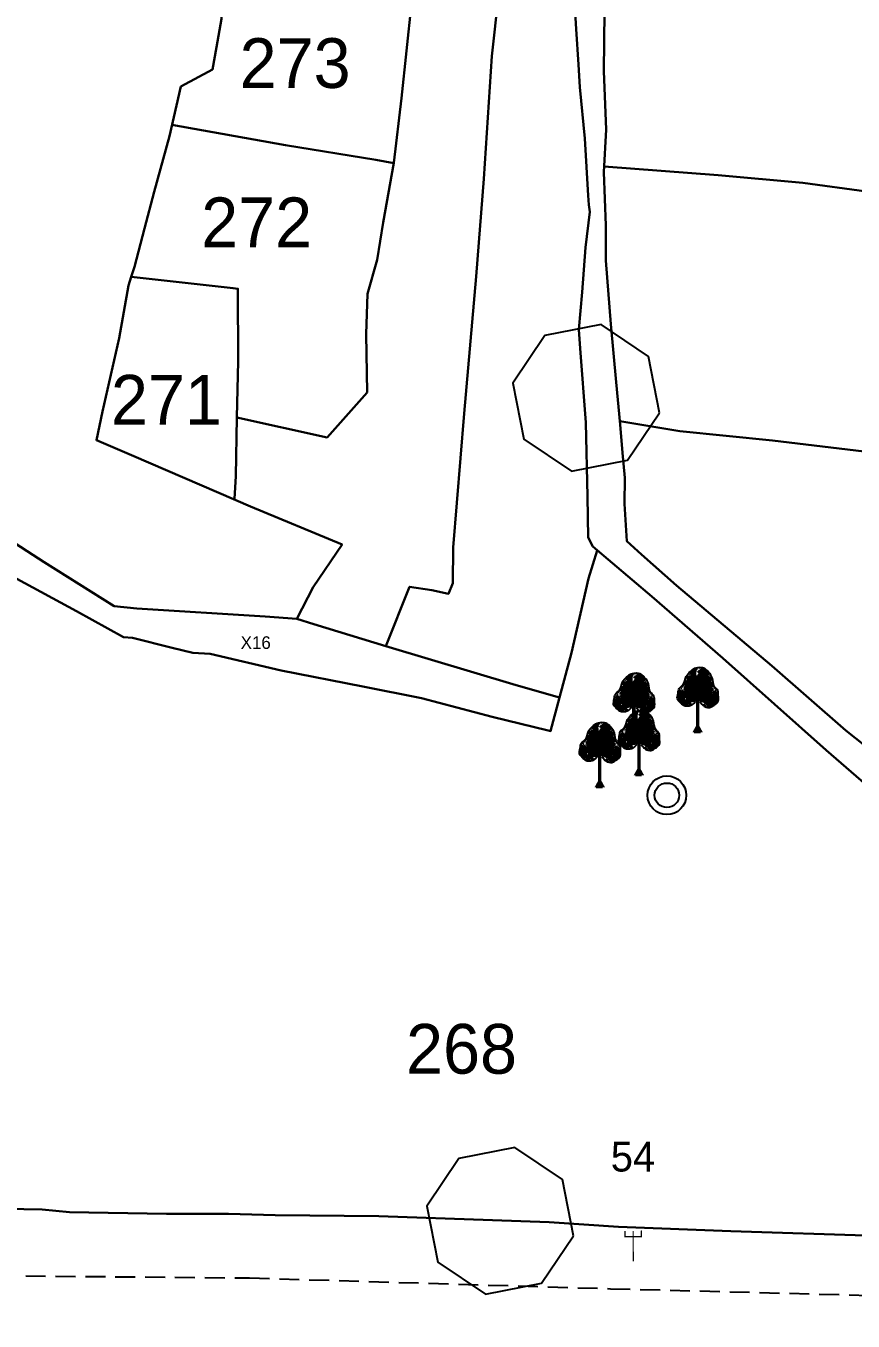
# Model space of a CAD drawing. Header units: millimetres. Extents: x -6521 to 1064, y -7 to 2171.
# Drawn here: x 487 to 528.6, y 417.4 to 482.5 of the extents above; entities that cross this region are included whole.
import ezdxf

# ---------------------------------------------------------------- set-up
doc = ezdxf.new("R2010")
doc.units = ezdxf.units.MM
doc.linetypes.add('ACAD_ISO02W100', pattern=[15, 12, -3])
doc.linetypes.add('DASHED', pattern=[0.75, 0.5, -0.25])
for name, color, linetype in [('Image', 7, 'Continuous'), ('Legend', 250, 'Continuous'), ('Line_Road', 250, 'ACAD_ISO02W100'), ('Sym_ElectricPole', 250, 'Continuous'), ('Sym_Traverse_Stone', 5, 'Continuous'), ('Sym_Tree', 92, 'Continuous'), ('Text_Traverse_Stone_No', 1, 'Continuous')]:
    doc.layers.add(name, color=color, linetype=linetype)
for name, color, linetype, lineweight in [('Poly_Survey_Bndry', 250, 'Continuous', 30), ('Sym_Well', 5, 'Continuous', 25), ('Text_Survey_No', 250, 'Continuous', 0)]:
    doc.layers.add(name, color=color, linetype=linetype, lineweight=lineweight)
doc.styles.get("Standard").update_dxf_attribs({"font": 'Sakal_Marathi_N_Ship.TTF'})
picture_1 = doc.add_image_def('image1.jpg', size_in_pixel=(14525, 10936))

# ---------------------------------------------------------------- blocks, each defined once
blk = doc.blocks.new('Sym_Traverse_Stone')
at = {"layer": 'Sym_Traverse_Stone'}
blk.add_lwpolyline([(3.223, -0.65), (2.739, 1.819), (0.65, 3.223), (-1.819, 2.739), (-3.223, 0.65), (-2.739, -1.819), (-0.65, -3.223), (1.819, -2.739)], close=True, dxfattribs=at)
blk = doc.blocks.new('WELL PAKKA1')
for radius in [0.862, 0.546]:
    blk.add_circle((0, 0), radius)
blk = doc.blocks.new('Tree')
at = {"layer": 'Sym_Tree'}
for p, q in [((0.102, 3.003), (0, 2.992)), ((-0.162, 0.001), (0.127, -0.001))]:
    blk.add_line(p, q, dxfattribs=at)
at = {"layer": 'Sym_Tree', "color": 82, "const_width": 0.8}
for points in [[(-0.142, 1.468), (-0.097, 2.625)], [(-0.102, 1.462), (-0.056, 2.619)], [(0.051, 1.634), (0.096, 2.791)], [(0.197, 1.439), (0.243, 2.597)], [(-0.434, 1.735), (-0.283, 1.52)], [(-0.203, 1.684), (-0.052, 1.468)], [(0.604, 1.633), (0.385, 1.486)], [(0.436, 1.726), (0.588, 1.51)]]:
    blk.add_lwpolyline(points, dxfattribs=at)
at = {"layer": 'Sym_Tree', "color": 34}
blk.add_lwpolyline([(0, 0, 0.48, 0.16, 0), (0, 0.29, 0.16, 0.16, 0), (0, 1.478, 0.16, 0.16, 0)], format="xyseb", dxfattribs=at)
at = {"layer": 'Sym_Tree', "color": 82}
blk.add_open_spline([(-0.099, 1.427), (-0.165, 1.355), (-0.268, 1.245), (-0.464, 1.199), (-0.636, 1.21), (-0.786, 1.357), (-0.992, 1.534), (-0.899, 1.801), (-0.895, 2.066), (-0.59, 2.218), (-0.581, 2.583), (-0.352, 2.816), (-0.17, 2.976), (-0.043, 2.99), (0, 2.992)], degree=3, knots=[0, 0, 0, 0, 0.357151, 0.545743, 0.741494, 0.970117, 1.319935, 1.641608, 1.935314, 2.250626, 2.755061, 3.137005, 3.457298, 3.618487, 3.618487, 3.618487, 3.618487], dxfattribs=at)
blk.add_spline([(0.103, 1.427), (0.296, 1.217), (0.436, 1.162), (0.593, 1.16), (0.752, 1.25), (0.953, 1.446), (0.958, 1.703), (0.933, 1.936), (0.774, 2.132), (0.677, 2.524), (0.517, 2.784), (0.327, 2.956), (0.102, 3.003)], degree=3, dxfattribs=at)
for points in [[(-0.491, 2.451), (-0.581, 2.361), (-0.555, 2.174), (-0.626, 2.165)], [(-0.62, 2.267), (-0.615, 2.213), (-0.545, 2.472), (-0.536, 2.5)], [(-0.57, 2.437), (-0.598, 2.361), (-0.488, 2.59), (-0.504, 2.595)], [(-0.546, 2.537), (-0.568, 2.47), (-0.57, 2.437), (-0.598, 2.361)], [(-0.555, 2.477), (-0.546, 2.496), (-0.598, 2.361), (-0.585, 2.361)], [(-0.572, 2.397), (-0.598, 2.361), (-0.568, 2.47), (-0.545, 2.472)], [(-0.578, 2.385), (-0.566, 2.428), (-0.572, 2.397), (-0.598, 2.361)], [(-0.448, 2.725), (-0.519, 2.601), (-0.555, 2.477), (-0.581, 2.361)], [(-0.395, 2.548), (-0.504, 2.595), (-0.491, 2.451), (-0.581, 2.361)], [(-0.555, 2.477), (-0.581, 2.361), (-0.421, 2.423), (-0.395, 2.548)], [(-0.559, 2.464), (-0.546, 2.537), (-0.578, 2.385), (-0.566, 2.428)], [(-0.575, 2.389), (-0.572, 2.397), (-0.566, 2.428), (-0.546, 2.496)], [(-0.568, 2.47), (-0.545, 2.472), (-0.546, 2.537), (-0.568, 2.47)], [(-0.546, 2.541), (-0.519, 2.601), (-0.559, 2.464), (-0.546, 2.537)], [(-0.545, 2.472), (-0.536, 2.5), (-0.555, 2.477), (-0.546, 2.496)], [(-0.555, 2.174), (-0.32, 2.195), (-0.491, 2.451), (-0.383, 2.289)], [(-0.491, 2.451), (-0.383, 2.289), (-0.32, 2.195), (-0.555, 2.174)], [(-0.395, 2.548), (-0.461, 2.694), (-0.519, 2.601), (-0.546, 2.496)], [(-0.519, 2.601), (-0.546, 2.496), (-0.491, 2.451), (-0.395, 2.548)], [(-0.546, 2.496), (-0.53, 2.566), (-0.519, 2.601), (-0.53, 2.566)], [(-0.519, 2.601), (-0.53, 2.566), (-0.546, 2.541), (-0.519, 2.601)], [(-0.546, 2.541), (-0.546, 2.541), (-0.546, 2.496), (-0.53, 2.566)], [(0.002, 2.992), (-0.314, 2.841), (-0.448, 2.725), (-0.519, 2.601)], [(-0.488, 2.59), (-0.504, 2.595), (-0.377, 2.767), (-0.314, 2.841)], [(-0.491, 2.451), (-0.395, 2.548), (-0.395, 2.548), (-0.504, 2.595)], [(-0.261, 2.441), (-0.101, 2.441), (-0.288, 2.352), (-0.491, 2.451)], [(-0.288, 2.352), (-0.491, 2.451), (-0.288, 2.352), (-0.32, 2.195)], [(-0.421, 2.423), (-0.395, 2.548), (-0.395, 2.548), (-0.461, 2.694)], [(-0.404, 2.724), (-0.421, 2.742), (-0.454, 2.678), (-0.445, 2.659)], [(-0.454, 2.678), (-0.445, 2.659), (-0.432, 2.703), (-0.404, 2.724)], [(-0.377, 2.767), (-0.314, 2.841), (-0.448, 2.725), (-0.377, 2.767)], [(-0.448, 2.725), (-0.377, 2.767), (-0.404, 2.724), (-0.421, 2.742)], [(-0.395, 2.548), (-0.445, 2.659), (-0.414, 2.724), (-0.265, 2.814)], [(-0.41, 2.689), (-0.439, 2.679), (-0.445, 2.659), (-0.41, 2.689)], [(-0.445, 2.659), (-0.41, 2.689), (-0.067, 2.533), (0.055, 2.482)], [(-0.41, 2.689), (-0.412, 2.711), (-0.41, 2.689), (-0.439, 2.679)], [(-0.432, 2.703), (-0.404, 2.724), (0.002, 2.992), (-0.086, 2.982)], [(-0.43, 2.156), (-0.217, 2.156), (0.024, 2.317), (0.068, 2.477)], [(-0.414, 2.724), (-0.265, 2.814), (-0.252, 2.61), (-0.41, 2.689)], [(-0.297, 2.795), (-0.265, 2.814), (-0.41, 2.689), (-0.412, 2.711)], [(-0.252, 2.61), (-0.41, 2.689), (-0.406, 2.649), (-0.252, 2.61)], [(-0.406, 2.649), (-0.252, 2.61), (-0.265, 2.814), (0.058, 2.945)], [(-0.281, 2.824), (-0.366, 2.774), (-0.404, 2.724), (-0.281, 2.824)], [(-0.266, 2.815), (-0.366, 2.774), (-0.389, 2.707), (-0.369, 2.692)], [(-0.389, 2.707), (-0.369, 2.692), (-0.297, 2.795), (-0.265, 2.814)], [(-0.265, 2.814), (0.058, 2.945), (-0.266, 2.815), (-0.366, 2.774)], [(-0.314, 2.841), (-0.183, 2.903), (-0.281, 2.824), (-0.366, 2.774)], [(-0.183, 2.903), (-0.169, 2.954), (-0.247, 2.902), (-0.314, 2.841)], [(-0.247, 2.902), (-0.314, 2.841), (-0.183, 2.903), (-0.235, 2.902)], [(-0.183, 2.903), (-0.235, 2.902), (-0.314, 2.841), (-0.183, 2.903)], [(-0.261, 2.441), (-0.288, 2.352), (-0.288, 2.352), (-0.261, 2.441)], [(0.203, 2.992), (-0.058, 2.82), (-0.263, 2.815), (0.002, 2.992)], [(-0.263, 2.815), (0.002, 2.992), (0.092, 2.992), (0.038, 2.929)], [(-0.067, 2.533), (0.055, 2.482), (-0.261, 2.441), (-0.101, 2.441)], [(0.002, 2.992), (-0.086, 2.982), (-0.171, 2.953), (-0.247, 2.902)], [(-0.171, 2.953), (-0.247, 2.902), (-0.123, 2.964), (-0.086, 2.982)], [(-0.103, 2.968), (-0.123, 2.964), (-0.247, 2.902), (-0.183, 2.903)], [(-0.103, 2.968), (-0.183, 2.903), (-0.178, 2.934), (-0.247, 2.902)], [(-0.178, 2.934), (-0.247, 2.902), (-0.183, 2.903), (-0.169, 2.954)], [(0.278, 2.601), (-0.051, 2.61), (-0.193, 2.548), (-0.244, 2.659)], [(-0.087, 2.352), (-0.06, 2.441), (0.269, 1.828), (-0.211, 1.81)], [(-0.203, 2.724), (-0.08, 2.824), (0.203, 2.992), (0.278, 2.601)], [(-0.062, 2.794), (-0.058, 2.82), (-0.203, 2.724), (-0.08, 2.824)], [(-0.133, 2.955), (-0.133, 2.955), (-0.103, 2.968), (-0.183, 2.903)], [(-0.132, 2.955), (-0.125, 2.963), (-0.176, 2.95), (-0.183, 2.903)], [(-0.176, 2.95), (-0.183, 2.903), (-0.125, 2.963), (-0.143, 2.954)], [(-0.123, 2.964), (-0.086, 2.982), (-0.176, 2.95), (-0.086, 2.982)], [(-0.176, 2.95), (-0.086, 2.982), (-0.103, 2.968), (-0.123, 2.964)], [(-0.125, 2.963), (-0.143, 2.954), (-0.133, 2.955)], [(0.278, 2.601), (-0.051, 2.61), (-0.06, 2.441), (-0.087, 2.352)], [(0.203, 2.992), (0.278, 2.601), (-0.051, 2.61), (-0.064, 2.814)], [(0.368, 2.932), (0.289, 2.971), (-0.064, 2.813), (-0.061, 2.795)], [(-0.064, 2.813), (-0.061, 2.795), (-0.058, 2.82)], [(-0.051, 2.61), (-0.064, 2.814), (0.278, 2.601), (-0.051, 2.61)], [(-0.058, 2.82), (-0.058, 2.82), (-0.062, 2.794), (-0.058, 2.82)], [(0.002, 2.992), (0.102, 3.003), (0.203, 2.992), (-0.058, 2.82)], [(0.225, 2.317), (0.269, 2.477), (0.278, 2.601), (-0.051, 2.61)], [(0.092, 2.992), (0.038, 2.929), (-0.026, 2.911), (0.022, 2.957)], [(-0.026, 2.911), (0.022, 2.957), (0.038, 2.929), (-0.026, 2.911)], [(0.038, 2.929), (-0.026, 2.911), (-0.017, 2.938), (0.022, 2.957)], [(-0.025, 2.911), (-0.017, 2.938), (0.022, 2.957), (0, 2.992)], [(0.409, 2.32), (0.393, 2.412), (-0.012, 1.846), (0.463, 1.766)], [(0.022, 2.957), (0, 2.992), (0.092, 2.992), (0.022, 2.957)], [(0.092, 2.992), (0.022, 2.957), (0.102, 3.003), (0.203, 2.992)], [(0.095, 2.325), (0.071, 2.489), (0.079, 2.614), (0.406, 2.58)], [(0.525, 2.108), (0.313, 2.135), (0.095, 2.325), (0.071, 2.489)], [(0.572, 2.674), (0.462, 2.789), (0.203, 2.992), (0.079, 2.614)], [(0.203, 2.992), (0.079, 2.614), (0.406, 2.58), (0.445, 2.782)], [(0.406, 2.58), (0.445, 2.782), (0.079, 2.614), (0.406, 2.58)], [(0.079, 2.614), (0.406, 2.58), (0.393, 2.412), (0.409, 2.32)], [(0.079, 2.614), (0.406, 2.58), (0.54, 2.501), (0.604, 2.604)], [(0.604, 2.604), (0.573, 2.639), (0.213, 2.528), (0.085, 2.493)], [(0.213, 2.528), (0.085, 2.493), (0.393, 2.412), (0.234, 2.433)], [(0.122, 2.948), (0.088, 2.971), (0.173, 2.928), (0.088, 2.971)], [(0.173, 2.928), (0.088, 2.971), (0.104, 2.955), (0.122, 2.948)], [(0.102, 3.003), (0.203, 2.992), (0.324, 2.948), (0.289, 2.971)], [(0.125, 2.947), (0.141, 2.936), (0.132, 2.938)], [(0.563, 2.599), (0.406, 2.58), (0.445, 2.782), (0.142, 2.952)], [(0.445, 2.782), (0.142, 2.952), (0.447, 2.782), (0.54, 2.729)], [(0.203, 2.992), (0.498, 2.802), (0.615, 2.67), (0.67, 2.537)], [(0.597, 2.65), (0.572, 2.674), (0.203, 2.992), (0.289, 2.971)], [(0.203, 2.992), (0.289, 2.971), (0.37, 2.931), (0.439, 2.871)], [(0.393, 2.412), (0.234, 2.433), (0.409, 2.32), (0.623, 2.392)], [(0.37, 2.931), (0.439, 2.871), (0.324, 2.948), (0.289, 2.971)], [(0.305, 2.955), (0.324, 2.948), (0.439, 2.871), (0.376, 2.88)], [(0.333, 2.938), (0.333, 2.938), (0.305, 2.955), (0.376, 2.88)], [(0.305, 2.955), (0.376, 2.88), (0.375, 2.911), (0.439, 2.871)], [(0.439, 2.871), (0.376, 2.88), (0.331, 2.939), (0.326, 2.947)], [(0.331, 2.939), (0.326, 2.947), (0.374, 2.928), (0.376, 2.88)], [(0.374, 2.928), (0.376, 2.88), (0.326, 2.947), (0.342, 2.936)], [(0.375, 2.911), (0.439, 2.871), (0.376, 2.88), (0.368, 2.932)], [(0.376, 2.88), (0.368, 2.932), (0.439, 2.871), (0.498, 2.802)], [(0.439, 2.871), (0.498, 2.802), (0.376, 2.88), (0.427, 2.873)], [(0.376, 2.88), (0.427, 2.873), (0.498, 2.802), (0.376, 2.88)], [(0.498, 2.802), (0.376, 2.88), (0.462, 2.789), (0.54, 2.729)], [(0.393, 2.412), (0.409, 2.32), (0.409, 2.32), (0.393, 2.412)], [(0.581, 2.673), (0.445, 2.782), (0.406, 2.58), (0.573, 2.639)], [(0.406, 2.58), (0.573, 2.639), (0.563, 2.599), (0.406, 2.58)], [(0.54, 2.501), (0.604, 2.604), (0.581, 2.673), (0.445, 2.782)], [(0.555, 2.659), (0.532, 2.647), (0.474, 2.759), (0.445, 2.782)], [(0.474, 2.759), (0.445, 2.782), (0.573, 2.639), (0.578, 2.661)], [(0.447, 2.782), (0.54, 2.729), (0.555, 2.659), (0.532, 2.647)], [(0.462, 2.789), (0.54, 2.729), (0.572, 2.674), (0.462, 2.789)], [(0.469, 2.537), (0.475, 2.501), (0.488, 2.475), (0.469, 2.537)], [(0.638, 2.531), (0.654, 2.533), (0.551, 2.72), (0.498, 2.802)], [(0.551, 2.72), (0.498, 2.802), (0.615, 2.67), (0.551, 2.72)], [(0.55, 2.374), (0.54, 2.501), (0.54, 2.501), (0.625, 2.637)], [(0.54, 2.501), (0.625, 2.637), (0.67, 2.537), (0.684, 2.43)], [(0.67, 2.537), (0.684, 2.43), (0.623, 2.392), (0.54, 2.501)], [(0.623, 2.392), (0.54, 2.501), (0.54, 2.501), (0.654, 2.533)], [(0.54, 2.501), (0.654, 2.533), (0.623, 2.392), (0.701, 2.291)], [(0.689, 2.409), (0.701, 2.291), (0.55, 2.374), (0.54, 2.501)], [(0.615, 2.67), (0.551, 2.72), (0.572, 2.674), (0.59, 2.69)], [(0.572, 2.674), (0.59, 2.69), (0.615, 2.622), (0.604, 2.604)], [(0.615, 2.622), (0.604, 2.604), (0.597, 2.65), (0.572, 2.674)], [(0.573, 2.639), (0.578, 2.661), (0.573, 2.639), (0.601, 2.625)], [(0.573, 2.639), (0.601, 2.625), (0.604, 2.604), (0.573, 2.639)], [(0.615, 2.67), (0.67, 2.537), (0.689, 2.409), (0.701, 2.291)], [(0.699, 2.368), (0.718, 2.29), (0.638, 2.531), (0.654, 2.533)], [(0.684, 2.43), (0.677, 2.501), (0.67, 2.537), (0.677, 2.501)], [(0.689, 2.475), (0.67, 2.537), (0.692, 2.396), (0.689, 2.471)], [(0.727, 2.193), (0.715, 2.14), (0.679, 2.407), (0.673, 2.435)], [(0.679, 2.407), (0.673, 2.435), (0.689, 2.409), (0.684, 2.43)], [(0.689, 2.475), (0.689, 2.475), (0.684, 2.43), (0.677, 2.501)], [(0.701, 2.401), (0.679, 2.407), (0.689, 2.471), (0.701, 2.401)], [(0.689, 2.409), (0.684, 2.43), (0.718, 2.29), (0.705, 2.291)], [(0.698, 2.32), (0.696, 2.328), (0.694, 2.36), (0.684, 2.43)], [(0.692, 2.396), (0.689, 2.471), (0.701, 2.316), (0.694, 2.36)], [(0.689, 2.471), (0.701, 2.401), (0.699, 2.368), (0.718, 2.29)], [(-0.83, 1.973), (-0.902, 1.882), (-0.945, 1.618), (-0.58, 1.588)], [(-0.918, 1.701), (-0.945, 1.618), (-0.902, 1.882), (-0.934, 1.703)], [(-0.934, 1.536), (-0.908, 1.511), (-0.902, 1.882), (-0.869, 1.852)], [(-0.902, 1.882), (-0.934, 1.703), (-0.869, 1.852), (-0.866, 1.863)], [(-0.902, 1.882), (-0.869, 1.852), (-0.918, 1.701)], [(-0.848, 2.051), (-0.877, 1.994), (-0.894, 1.927), (-0.902, 1.882)], [(-0.894, 1.927), (-0.902, 1.882), (-0.821, 1.848), (-0.736, 2.009)], [(-0.848, 1.959), (-0.848, 1.959), (-0.83, 1.973), (-0.902, 1.882)], [(-0.767, 2.048), (-0.759, 1.783), (-0.901, 1.889), (-0.759, 1.783)], [(-0.901, 1.889), (-0.759, 1.783), (-0.686, 1.972), (-0.736, 2.009)], [(-0.875, 1.945), (-0.89, 1.937), (-0.892, 1.925), (-0.853, 1.97)], [(-0.892, 1.925), (-0.853, 1.97), (-0.853, 1.97)], [(-0.848, 1.959), (-0.89, 1.937), (-0.862, 1.952), (-0.865, 2.004)], [(-0.862, 1.952), (-0.865, 2.004), (-0.875, 1.945), (-0.89, 1.937)], [(-0.881, 1.913), (-0.881, 1.913), (-0.848, 1.959), (-0.89, 1.937)], [(-0.779, 2.036), (-0.817, 2.044), (-0.865, 2.004), (-0.881, 1.913)], [(-0.865, 2.004), (-0.881, 1.913), (-0.841, 1.969), (-0.83, 2.017)], [(-0.841, 1.939), (-0.841, 1.969), (-0.881, 1.913)], [(-0.741, 2.084), (-0.772, 2.081), (-0.848, 2.051), (-0.877, 1.994)], [(-0.853, 1.838), (-0.838, 1.866), (-0.873, 1.44), (-0.81, 1.403)], [(-0.858, 1.887), (-0.689, 1.928), (-0.851, 1.908), (-0.869, 1.852)], [(-0.851, 1.908), (-0.869, 1.852), (-0.855, 1.766), (-0.818, 1.827)], [(-0.869, 1.852), (-0.866, 1.863), (-0.58, 1.588), (-0.649, 1.651)], [(-0.83, 2.017), (-0.817, 2.044), (-0.865, 2.004), (-0.848, 2.051)], [(-0.865, 2.004), (-0.848, 2.051), (-0.841, 1.939), (-0.841, 1.969)], [(-0.818, 1.827), (-0.813, 1.801), (-0.858, 1.887), (-0.689, 1.928)], [(-0.855, 1.766), (-0.818, 1.827), (-0.853, 1.838), (-0.838, 1.866)], [(-0.853, 1.97), (-0.853, 1.97), (-0.848, 1.959)], [(-0.802, 2.038), (-0.546, 2.125), (-0.846, 2.054), (-0.818, 2.081)], [(-0.846, 2.054), (-0.818, 2.081), (-0.799, 2.097), (-0.771, 2.125)], [(-0.78, 2.02), (-0.841, 1.969), (-0.749, 2.033), (-0.767, 2.048)], [(-0.841, 1.969), (-0.83, 2.017), (-0.779, 2.036)], [(-0.821, 1.848), (-0.736, 2.009), (-0.78, 2.02), (-0.841, 1.969)], [(-0.779, 2.036), (-0.779, 2.036), (-0.83, 2.017), (-0.817, 2.044)], [(-0.759, 1.783), (-0.759, 1.783), (-0.793, 1.687), (-0.821, 1.848)], [(-0.793, 1.687), (-0.821, 1.848), (-0.649, 1.651), (-0.766, 1.765)], [(-0.751, 1.773), (-0.813, 1.801), (-0.818, 1.827), (-0.813, 1.801)], [(-0.759, 2.041), (-0.734, 2.059), (-0.779, 2.036), (-0.817, 2.044)], [(-0.771, 2.121), (-0.799, 2.097), (-0.816, 2.081), (-0.782, 2.087)], [(-0.816, 2.081), (-0.782, 2.087), (-0.772, 2.081), (-0.741, 2.084)], [(-0.749, 2.033), (-0.767, 2.048), (-0.802, 2.038), (-0.546, 2.125)], [(-0.799, 2.097), (-0.771, 2.125), (-0.744, 2.144), (-0.733, 2.094)], [(-0.744, 2.144), (-0.733, 2.094), (-0.772, 2.081), (-0.799, 2.097)], [(-0.772, 2.081), (-0.799, 2.097), (-0.771, 2.125), (-0.766, 2.096)], [(-0.799, 2.097), (-0.772, 2.096), (-0.771, 2.121), (-0.799, 2.097)], [(-0.772, 2.096), (-0.772, 2.096), (-0.799, 2.097), (-0.772, 2.096)], [(-0.758, 2.114), (-0.782, 2.087), (-0.69, 2.192)], [(-0.733, 2.094), (-0.772, 2.096), (-0.758, 2.114), (-0.782, 2.087)], [(-0.771, 2.121), (-0.758, 2.114), (-0.772, 2.096)], [(-0.772, 2.081), (-0.741, 2.084), (-0.733, 2.094), (-0.772, 2.096)], [(-0.741, 2.084), (-0.741, 2.084), (-0.741, 2.084), (-0.772, 2.081)], [(-0.771, 2.125), (-0.766, 2.096), (-0.771, 2.121), (-0.758, 2.114)], [(-0.73, 2.061), (-0.73, 2.013), (-0.767, 2.048), (-0.73, 2.062)], [(-0.767, 2.048), (-0.73, 2.062), (-0.734, 2.017), (-0.767, 2.035)], [(-0.686, 1.972), (-0.73, 2.061), (-0.767, 2.048), (-0.759, 1.783)], [(-0.734, 2.017), (-0.767, 2.035), (-0.734, 2.017), (-0.73, 2.056)], [(-0.624, 1.845), (-0.722, 1.746), (-0.766, 1.765), (-0.732, 1.75)], [(-0.701, 1.933), (-0.742, 1.95), (-0.701, 1.933), (-0.765, 1.955)], [(-0.701, 1.933), (-0.765, 1.955), (-0.701, 1.933), (-0.759, 1.783)], [(-0.468, 2.162), (-0.519, 1.632), (-0.759, 1.783), (-0.635, 2.041)], [(-0.519, 1.632), (-0.759, 1.783), (-0.741, 2.084), (-0.634, 2.105)], [(-0.734, 2.017), (-0.73, 2.056), (-0.759, 2.041), (-0.734, 2.059)], [(-0.759, 1.783), (-0.635, 2.041), (-0.653, 1.676), (-0.653, 1.534)], [(-0.701, 1.933), (-0.759, 1.783), (-0.735, 2.008), (-0.686, 1.972)], [(-0.686, 1.972), (-0.658, 1.915), (-0.759, 1.783), (-0.689, 1.928)], [(-0.759, 1.783), (-0.689, 1.928), (-0.701, 1.933), (-0.742, 1.95)], [(-0.58, 1.588), (-0.649, 1.651), (-0.528, 1.845), (-0.759, 1.783)], [(-0.528, 1.845), (-0.759, 1.783), (-0.759, 1.783)], [(-0.759, 1.783), (-0.759, 1.783), (-0.624, 1.845), (-0.722, 1.746)], [(-0.744, 2.144), (-0.742, 2.133), (-0.69, 2.192), (-0.628, 2.229)], [(-0.69, 2.192), (-0.69, 2.192), (-0.744, 2.144), (-0.742, 2.133)], [(-0.686, 1.972), (-0.736, 2.009), (-0.686, 1.972), (-0.742, 1.95)], [(-0.686, 1.972), (-0.742, 1.95), (-0.686, 1.972), (-0.658, 1.915)], [(-0.626, 2.165), (-0.628, 2.229), (-0.741, 2.084)], [(-0.69, 2.192), (-0.628, 2.229), (-0.741, 2.084), (-0.741, 2.133)], [(-0.741, 2.084), (-0.741, 2.133), (-0.712, 2.098), (-0.628, 2.229)], [(-0.741, 2.084), (-0.634, 2.105), (-0.555, 2.174), (-0.634, 2.105)], [(-0.741, 2.084), (-0.741, 2.084), (-0.741, 2.084)], [(-0.741, 2.084), (-0.741, 2.084), (-0.741, 2.084)], [(-0.735, 2.008), (-0.712, 2.026), (-0.73, 2.061), (-0.73, 2.013)], [(-0.735, 2.008), (-0.686, 1.972), (-0.735, 2.008), (-0.712, 2.026)], [(-0.639, 2.093), (-0.635, 2.041), (-0.686, 1.972), (-0.73, 2.061)], [(-0.712, 2.098), (-0.628, 2.229), (-0.626, 2.165), (-0.575, 2.164)], [(-0.628, 2.139), (-0.626, 2.165), (-0.712, 2.098), (-0.629, 2.138)], [(-0.712, 2.098), (-0.629, 2.138), (-0.626, 2.165), (-0.705, 2.109)], [(-0.626, 2.165), (-0.705, 2.109), (-0.629, 2.138), (-0.626, 2.165)], [(-0.69, 2.192), (-0.628, 2.229), (-0.581, 2.361), (-0.598, 2.361)], [(-0.633, 2.272), (-0.633, 2.274), (-0.69, 2.192), (-0.628, 2.229)], [(-0.635, 2.041), (-0.639, 2.093), (-0.677, 1.954), (-0.686, 1.972)], [(-0.677, 1.954), (-0.686, 1.972), (-0.615, 1.971), (-0.638, 1.941)], [(-0.658, 1.915), (-0.638, 1.941), (-0.635, 2.041), (-0.639, 2.093)], [(-0.64, 1.879), (-0.601, 1.856), (-0.658, 1.915), (-0.638, 1.941)], [(-0.578, 1.945), (-0.638, 1.941), (-0.64, 1.879), (-0.601, 1.856)], [(-0.624, 1.845), (-0.64, 1.879), (-0.638, 1.941), (-0.601, 1.856)], [(-0.519, 1.632), (-0.59, 1.625), (-0.624, 1.845), (-0.64, 1.879)], [(-0.615, 1.971), (-0.635, 2.041), (-0.635, 2.041), (-0.639, 2.093)], [(-0.635, 2.041), (-0.639, 2.093), (-0.639, 2.093), (-0.593, 2.088)], [(-0.639, 2.093), (-0.593, 2.088), (-0.639, 2.093), (-0.635, 2.041)], [(-0.615, 1.971), (-0.638, 1.941), (-0.519, 1.632), (-0.59, 1.625)], [(-0.638, 1.941), (-0.601, 1.856), (-0.578, 1.945), (-0.638, 1.941)], [(-0.638, 1.941), (-0.601, 1.856), (-0.638, 1.941), (-0.601, 1.856)], [(-0.555, 2.174), (-0.634, 2.105), (-0.635, 2.041), (-0.634, 2.105)], [(-0.468, 2.162), (-0.555, 2.174), (-0.615, 1.971), (-0.635, 2.041)], [(-0.635, 2.041), (-0.634, 2.105), (-0.626, 2.165)], [(-0.629, 2.138), (-0.626, 2.165), (-0.615, 2.213), (-0.628, 2.229)], [(-0.626, 2.165), (-0.626, 2.165), (-0.626, 2.165), (-0.628, 2.229)], [(-0.626, 2.165), (-0.575, 2.164), (-0.628, 2.139), (-0.626, 2.165)], [(-0.555, 2.174), (-0.626, 2.165), (-0.43, 2.156), (-0.217, 2.156)], [(-0.626, 2.165), (-0.626, 2.165), (-0.626, 2.165)], [(-0.625, 2.245), (-0.615, 2.213), (-0.581, 2.361), (-0.56, 2.281)], [(-0.607, 2.321), (-0.622, 2.298), (-0.625, 2.245), (-0.615, 2.213)], [(-0.581, 2.361), (-0.598, 2.361), (-0.607, 2.321), (-0.622, 2.298)], [(-0.607, 2.321), (-0.581, 2.361), (-0.62, 2.267), (-0.615, 2.213)], [(-0.581, 2.361), (-0.56, 2.281), (-0.607, 2.321), (-0.581, 2.361)], [(-0.598, 2.361), (-0.585, 2.361), (-0.575, 2.389), (-0.572, 2.397)], [(-0.288, 2.352), (-0.32, 2.195), (-0.555, 2.174), (-0.32, 2.195)], [(-0.32, 2.195), (-0.555, 2.174), (-0.43, 2.156)], [(-0.468, 2.162), (-0.346, 2.086), (-0.468, 2.162), (-0.555, 2.174)], [(-0.346, 2.086), (-0.329, 2.156), (-0.468, 2.162), (-0.346, 2.086)], [(-0.43, 2.156), (-0.43, 2.156), (-0.346, 2.086), (-0.329, 2.156)], [(0.269, 1.828), (-0.211, 1.81), (-0.267, 2.162), (-0.318, 1.632)], [(-0.012, 1.846), (0.463, 1.766), (0.563, 2.109), (0.546, 1.576)], [(0.324, 2.108), (0.324, 2.108), (0.231, 2.049), (0.224, 2.121)], [(0.651, 2.11), (0.72, 2.092), (0.525, 2.108), (0.313, 2.135)], [(0.409, 2.32), (0.623, 2.392), (0.409, 2.32), (0.42, 2.161)], [(0.409, 2.32), (0.42, 2.161), (0.651, 2.11), (0.42, 2.161)], [(0.651, 2.11), (0.42, 2.161), (0.623, 2.392), (0.495, 2.245)], [(0.623, 2.392), (0.495, 2.245), (0.42, 2.161), (0.651, 2.11)], [(0.42, 2.161), (0.651, 2.11), (0.525, 2.108)], [(0.432, 2.049), (0.425, 2.121), (0.563, 2.109), (0.432, 2.049)], [(0.563, 2.109), (0.432, 2.049), (0.563, 2.109), (0.651, 2.11)], [(0.563, 2.109), (0.546, 1.576), (0.804, 1.696), (0.713, 1.967)], [(0.546, 1.576), (0.804, 1.696), (0.824, 1.996), (0.72, 2.031)], [(0.684, 1.9), (0.704, 1.867), (0.546, 1.576), (0.615, 1.56)], [(0.546, 1.576), (0.615, 1.56), (0.677, 1.774), (0.698, 1.806)], [(0.563, 2.109), (0.651, 2.11), (0.684, 1.9), (0.713, 1.967)], [(0.898, 1.875), (0.958, 1.776), (0.967, 1.508), (0.6, 1.525)], [(0.623, 2.392), (0.701, 2.291), (0.651, 2.11), (0.72, 2.092)], [(0.826, 1.945), (0.845, 1.957), (0.878, 1.943), (0.636, 2.062)], [(0.878, 1.943), (0.636, 2.062), (0.924, 1.953), (0.9, 1.983)], [(0.704, 1.867), (0.656, 1.788), (0.644, 1.879), (0.704, 1.867)], [(0.644, 1.879), (0.704, 1.867), (0.698, 1.806), (0.656, 1.788)], [(0.824, 1.996), (0.72, 2.031), (0.651, 2.11), (0.72, 2.031)], [(0.651, 2.11), (0.72, 2.031), (0.713, 1.967), (0.72, 2.031)], [(0.677, 1.774), (0.698, 1.806), (0.704, 1.867), (0.656, 1.788)], [(0.704, 1.867), (0.656, 1.788), (0.704, 1.867), (0.656, 1.788)], [(0.698, 1.806), (0.656, 1.788), (0.72, 1.839), (0.704, 1.867)], [(0.804, 1.696), (0.713, 1.967), (0.684, 1.603), (0.666, 1.462)], [(0.729, 2.171), (0.715, 2.14), (0.701, 2.291), (0.67, 2.215)], [(0.701, 2.291), (0.67, 2.215), (0.722, 2.248), (0.701, 2.291)], [(0.797, 2.014), (0.73, 2.154), (0.72, 2.092), (0.67, 2.097)], [(0.72, 2.092), (0.67, 2.097), (0.719, 2.065), (0.72, 2.092)], [(0.713, 1.967), (0.723, 2.018), (0.723, 2.018), (0.678, 2.019)], [(0.723, 2.018), (0.678, 2.019), (0.723, 2.018), (0.713, 1.967)], [(0.696, 2.328), (0.718, 2.29), (0.701, 2.401), (0.679, 2.407)], [(0.684, 1.9), (0.713, 1.967), (0.713, 1.967), (0.723, 2.018)], [(0.744, 1.875), (0.755, 1.892), (0.684, 1.9), (0.704, 1.867)], [(0.701, 2.316), (0.694, 2.36), (0.696, 2.328), (0.718, 2.29)], [(0.718, 2.29), (0.705, 2.291), (0.698, 2.32), (0.696, 2.328)], [(0.787, 2.11), (0.73, 2.154), (0.701, 2.291), (0.718, 2.29)], [(0.701, 2.291), (0.718, 2.29), (0.722, 2.248), (0.733, 2.224)], [(0.722, 2.248), (0.701, 2.291), (0.727, 2.193), (0.715, 2.14)], [(0.72, 1.839), (0.704, 1.867), (0.713, 1.967), (0.723, 2.018)], [(0.713, 1.967), (0.72, 2.031), (0.72, 2.092)], [(0.713, 1.967), (0.723, 2.018), (0.744, 1.875), (0.755, 1.892)], [(0.723, 2.018), (0.713, 1.967), (0.755, 1.892), (0.81, 1.975)], [(0.722, 2.248), (0.733, 2.224), (0.729, 2.171), (0.715, 2.14)], [(0.72, 2.064), (0.72, 2.092), (0.715, 2.14), (0.73, 2.154)], [(0.719, 2.065), (0.72, 2.092), (0.797, 2.014), (0.72, 2.064)], [(0.72, 2.092), (0.72, 2.092), (0.72, 2.092), (0.73, 2.154)], [(0.72, 2.092), (0.73, 2.154), (0.824, 1.996)], [(0.72, 2.092), (0.72, 2.092), (0.72, 2.092)], [(0.797, 2.014), (0.72, 2.064), (0.72, 2.092), (0.791, 2.026)], [(0.72, 2.092), (0.791, 2.026), (0.72, 2.064), (0.72, 2.092)], [(0.755, 1.892), (0.808, 1.863), (0.755, 1.892), (0.72, 1.839)], [(0.755, 1.892), (0.72, 1.839), (0.804, 1.696), (0.753, 1.848)], [(0.741, 2.197), (0.741, 2.199), (0.787, 2.11), (0.73, 2.154)], [(0.835, 2.056), (0.831, 2.045), (0.787, 2.11), (0.73, 2.154)], [(0.787, 2.11), (0.73, 2.154), (0.824, 1.996), (0.831, 2.045)], [(0.824, 1.996), (0.831, 2.045), (0.797, 2.014), (0.73, 2.154)], [(0.804, 1.696), (0.753, 1.848), (0.765, 1.852), (0.807, 1.863)], [(0.867, 1.732), (0.859, 1.707), (0.914, 1.786), (0.753, 1.848)], [(0.914, 1.786), (0.753, 1.848), (0.91, 1.808), (0.921, 1.75)], [(0.755, 1.892), (0.81, 1.975), (0.845, 1.957), (0.804, 1.696)], [(0.808, 1.922), (0.755, 1.892), (0.808, 1.922), (0.788, 1.942)], [(0.957, 1.783), (0.804, 1.696), (0.755, 1.892), (0.809, 1.922)], [(0.755, 1.892), (0.809, 1.922), (0.755, 1.892), (0.808, 1.863)], [(0.765, 1.852), (0.804, 1.696), (0.808, 1.922), (0.755, 1.892)], [(0.765, 1.852), (0.807, 1.863), (0.765, 1.852), (0.831, 1.865)], [(0.765, 1.852), (0.831, 1.865), (0.765, 1.852), (0.804, 1.696)], [(0.844, 2.024), (0.865, 1.994), (0.787, 2.11)], [(0.787, 2.11), (0.787, 2.11), (0.835, 2.056), (0.831, 2.045)], [(0.808, 1.922), (0.788, 1.942), (0.81, 1.975), (0.803, 1.927)], [(0.81, 1.975), (0.803, 1.927), (0.845, 1.957), (0.81, 1.976)], [(0.845, 1.957), (0.804, 1.696), (0.957, 1.783), (0.804, 1.696)], [(0.845, 1.957), (0.81, 1.976), (0.809, 1.931), (0.843, 1.944)], [(0.809, 1.931), (0.81, 1.97), (0.836, 1.951), (0.814, 1.973)], [(0.809, 1.931), (0.843, 1.944), (0.809, 1.931), (0.81, 1.97)], [(0.873, 1.752), (0.809, 1.922), (0.855, 1.928), (0.908, 1.87)], [(0.955, 1.821), (0.958, 1.776), (0.873, 1.752), (0.809, 1.922)], [(0.836, 1.951), (0.814, 1.973), (0.855, 1.944), (0.894, 1.947)], [(0.883, 2.002), (0.858, 2.033), (0.835, 2.056), (0.817, 2.008)], [(0.835, 2.056), (0.817, 2.008), (0.854, 1.989), (0.883, 2.002)], [(0.817, 2.008), (0.856, 2.004), (0.844, 2.024), (0.865, 1.994)], [(0.854, 1.989), (0.824, 1.996), (0.817, 2.008), (0.856, 2.004)], [(0.824, 1.996), (0.824, 1.996), (0.824, 1.996)], [(0.824, 1.996), (0.824, 1.996), (0.824, 1.996)], [(0.824, 1.996), (0.824, 1.996), (0.824, 1.996), (0.854, 1.989)], [(0.824, 1.996), (0.854, 1.989), (0.925, 1.95), (0.947, 1.889)], [(0.898, 1.984), (0.865, 1.994), (0.854, 1.989), (0.824, 1.996)], [(0.855, 1.928), (0.908, 1.87), (0.826, 1.945), (0.845, 1.957)], [(0.858, 2.033), (0.85, 2.005), (0.858, 2.03), (0.844, 2.024)], [(0.858, 2.03), (0.844, 2.024), (0.856, 2.004)], [(0.854, 1.989), (0.883, 2.002), (0.858, 2.033), (0.85, 2.005)], [(0.855, 1.944), (0.894, 1.947), (0.937, 1.901), (0.941, 1.808)], [(0.855, 1.944), (0.855, 1.944), (0.904, 1.918), (0.894, 1.947)], [(0.908, 1.87), (0.904, 1.918), (0.855, 1.944)], [(0.883, 2.002), (0.856, 2.004), (0.858, 2.03), (0.883, 2.002)], [(0.856, 2.004), (0.856, 2.004), (0.883, 2.002), (0.856, 2.004)], [(0.924, 1.953), (0.9, 1.983), (0.883, 2.002), (0.858, 2.033)], [(0.858, 2.03), (0.883, 2.002), (0.898, 1.984), (0.865, 1.994)], [(0.91, 1.808), (0.921, 1.75), (0.896, 1.666), (0.867, 1.732)], [(0.904, 1.918), (0.894, 1.947), (0.937, 1.901), (0.925, 1.95)], [(0.914, 1.858), (0.914, 1.858), (0.898, 1.875), (0.958, 1.776)], [(0.937, 1.901), (0.925, 1.95), (0.904, 1.839), (0.908, 1.87)], [(0.937, 1.901), (0.941, 1.808), (0.908, 1.87), (0.904, 1.918)], [(0.904, 1.839), (0.908, 1.87), (0.941, 1.808)], [(0.914, 1.858), (0.953, 1.832), (0.927, 1.85), (0.937, 1.901)], [(0.92, 1.869), (0.92, 1.869), (0.914, 1.858)], [(0.941, 1.808), (0.941, 1.808), (0.914, 1.858), (0.953, 1.832)], [(0.939, 1.841), (0.953, 1.832), (0.954, 1.819), (0.92, 1.869)], [(0.954, 1.819), (0.92, 1.869), (0.92, 1.869)], [(0.925, 1.95), (0.947, 1.889), (0.955, 1.821), (0.958, 1.776)], [(0.927, 1.85), (0.937, 1.901), (0.939, 1.841), (0.953, 1.832)], [(-0.918, 1.701), (-0.918, 1.701), (-0.918, 1.701), (-0.945, 1.618)], [(-0.945, 1.618), (-0.58, 1.588), (-0.593, 1.216), (-0.671, 1.257)], [(-0.888, 1.452), (-0.933, 1.533), (-0.945, 1.618), (-0.661, 1.294)], [(-0.945, 1.618), (-0.661, 1.294), (-0.666, 1.275), (-0.758, 1.348)], [(-0.733, 1.358), (-0.758, 1.348), (-0.945, 1.618), (-0.733, 1.358)], [(-0.945, 1.618), (-0.733, 1.358), (-0.733, 1.358), (-0.933, 1.533)], [(-0.873, 1.44), (-0.933, 1.533), (-0.931, 1.529), (-0.945, 1.618)], [(-0.931, 1.529), (-0.945, 1.618), (-0.934, 1.536), (-0.908, 1.511)], [(-0.593, 1.216), (-0.671, 1.257), (-0.888, 1.452), (-0.933, 1.533)], [(-0.733, 1.358), (-0.933, 1.533), (-0.873, 1.44), (-0.933, 1.533)], [(-0.873, 1.44), (-0.81, 1.403), (-0.671, 1.257), (-0.765, 1.338)], [(-0.766, 1.765), (-0.732, 1.75), (-0.751, 1.773), (-0.813, 1.801)], [(-0.731, 1.32), (-0.712, 1.386), (-0.81, 1.403), (-0.733, 1.358)], [(-0.81, 1.403), (-0.733, 1.358), (-0.661, 1.294), (-0.699, 1.315)], [(-0.758, 1.348), (-0.733, 1.358), (-0.789, 1.373), (-0.771, 1.348)], [(-0.789, 1.373), (-0.771, 1.348), (-0.771, 1.348), (-0.666, 1.275)], [(-0.771, 1.348), (-0.666, 1.275), (-0.731, 1.32), (-0.712, 1.386)], [(-0.666, 1.275), (-0.765, 1.338), (-0.771, 1.348), (-0.733, 1.358)], [(-0.771, 1.348), (-0.733, 1.358), (-0.593, 1.216), (-0.494, 1.208)], [(-0.649, 1.651), (-0.766, 1.765), (-0.759, 1.783), (-0.646, 1.712)], [(-0.671, 1.257), (-0.765, 1.338), (-0.758, 1.348), (-0.733, 1.358)], [(-0.685, 1.311), (-0.678, 1.304), (-0.666, 1.275), (-0.765, 1.338)], [(-0.759, 1.783), (-0.646, 1.712), (-0.759, 1.783), (-0.688, 1.79)], [(-0.759, 1.783), (-0.688, 1.79), (-0.759, 1.783)], [(-0.519, 1.632), (-0.653, 1.676), (-0.519, 1.632), (-0.759, 1.783)], [(-0.666, 1.275), (-0.758, 1.348), (-0.733, 1.358), (-0.758, 1.348)], [(-0.733, 1.358), (-0.758, 1.348), (-0.733, 1.358), (-0.758, 1.348)], [(-0.661, 1.294), (-0.699, 1.315), (-0.666, 1.275), (-0.641, 1.3)], [(-0.666, 1.275), (-0.641, 1.3), (-0.685, 1.311), (-0.678, 1.304)], [(-0.238, 1.291), (-0.099, 1.427), (-0.519, 1.632), (-0.657, 1.31)], [(-0.519, 1.632), (-0.657, 1.31), (-0.313, 1.382), (-0.508, 1.217)], [(-0.653, 1.676), (-0.653, 1.534), (-0.653, 1.534), (-0.528, 1.525)], [(-0.653, 1.534), (-0.528, 1.525), (-0.519, 1.632), (-0.653, 1.676)], [(-0.593, 1.216), (-0.494, 1.208), (-0.406, 1.217), (-0.319, 1.245)], [(-0.463, 1.209), (-0.494, 1.208), (-0.593, 1.216), (-0.499, 1.209)], [(-0.319, 1.245), (-0.366, 1.235), (-0.485, 1.217), (-0.509, 1.247)], [(-0.485, 1.217), (-0.509, 1.247), (-0.508, 1.217), (-0.464, 1.217)], [(-0.313, 1.382), (-0.508, 1.217), (-0.248, 1.303), (-0.313, 1.382)], [(-0.508, 1.217), (-0.464, 1.217), (-0.319, 1.245), (-0.291, 1.267)], [(-0.399, 1.221), (-0.4, 1.216), (-0.496, 1.206), (-0.508, 1.217)], [(-0.496, 1.206), (-0.508, 1.217), (-0.446, 1.213), (-0.406, 1.217)], [(-0.248, 1.303), (-0.313, 1.382), (-0.291, 1.267), (-0.494, 1.208)], [(-0.291, 1.267), (-0.494, 1.208), (-0.319, 1.245), (-0.366, 1.235)], [(-0.291, 1.267), (-0.406, 1.217), (-0.452, 1.217), (-0.494, 1.208)], [(-0.452, 1.217), (-0.494, 1.208), (-0.319, 1.245), (-0.291, 1.267)], [(-0.402, 1.215), (-0.446, 1.213), (-0.463, 1.209), (-0.494, 1.208)], [(-0.446, 1.213), (-0.406, 1.217), (-0.402, 1.215), (-0.446, 1.213)], [(-0.406, 1.217), (-0.319, 1.245), (-0.238, 1.291), (-0.099, 1.427)], [(-0.319, 1.245), (-0.291, 1.267), (-0.291, 1.267), (-0.406, 1.217)], [(-0.402, 1.216), (-0.315, 1.245), (-0.285, 1.264), (-0.291, 1.267)], [(-0.319, 1.245), (-0.319, 1.245), (-0.402, 1.216), (-0.315, 1.245)], [(-0.315, 1.245), (-0.303, 1.257), (-0.4, 1.216), (-0.395, 1.237)], [(-0.319, 1.245), (-0.291, 1.267), (-0.244, 1.288), (-0.284, 1.264)], [(-0.244, 1.288), (-0.291, 1.267), (-0.319, 1.245)], [(-0.319, 1.245), (-0.319, 1.245), (-0.319, 1.245)], [(-0.285, 1.264), (-0.286, 1.263), (-0.315, 1.245), (-0.303, 1.257)], [(-0.244, 1.288), (-0.284, 1.264), (-0.244, 1.288), (-0.291, 1.267)], [(-0.285, 1.264), (-0.291, 1.267), (-0.285, 1.264), (-0.286, 1.263)], [(0.096, 1.218), (0.096, 1.218), (0.096, 1.218)], [(0.109, 1.433), (0.099, 1.446), (0.19, 1.393), (0.187, 1.415)], [(0.223, 1.274), (0.103, 1.427), (0.546, 1.576), (0.641, 1.239)], [(0.381, 1.18), (0.297, 1.218), (0.223, 1.274), (0.103, 1.427)], [(0.113, 1.432), (0.113, 1.432), (0.192, 1.392), (0.109, 1.433)], [(0.297, 1.218), (0.273, 1.244), (0.229, 1.271), (0.265, 1.242)], [(0.229, 1.271), (0.265, 1.242), (0.229, 1.271), (0.273, 1.244)], [(0.229, 1.271), (0.273, 1.244), (0.297, 1.218)], [(0.31, 1.355), (0.481, 1.166), (0.235, 1.285), (0.31, 1.355)], [(0.235, 1.285), (0.31, 1.355), (0.273, 1.244), (0.467, 1.16)], [(0.266, 1.242), (0.267, 1.241), (0.294, 1.219), (0.283, 1.232)], [(0.273, 1.244), (0.467, 1.16), (0.297, 1.218), (0.343, 1.202)], [(0.481, 1.166), (0.438, 1.172), (0.297, 1.218), (0.273, 1.244)], [(0.297, 1.218), (0.273, 1.244), (0.273, 1.244), (0.381, 1.18)], [(0.273, 1.244), (0.381, 1.18), (0.426, 1.174), (0.467, 1.16)], [(0.426, 1.174), (0.467, 1.16), (0.297, 1.218), (0.273, 1.244)], [(0.566, 1.155), (0.467, 1.16), (0.381, 1.18), (0.297, 1.218)], [(0.297, 1.218), (0.343, 1.202), (0.459, 1.169), (0.486, 1.196)], [(0.546, 1.576), (0.641, 1.239), (0.31, 1.355), (0.481, 1.166)], [(0.442, 1.223), (0.483, 1.239), (0.445, 1.204), (0.423, 1.231)], [(0.445, 1.204), (0.423, 1.231), (0.468, 1.237), (0.46, 1.231)], [(0.603, 1.312), (0.522, 1.277), (0.442, 1.223), (0.483, 1.239)], [(0.558, 1.262), (0.445, 1.204), (0.515, 1.24), (0.505, 1.308)], [(0.579, 1.285), (0.558, 1.262), (0.558, 1.262), (0.445, 1.204)], [(0.445, 1.204), (0.55, 1.253), (0.558, 1.262), (0.522, 1.277)], [(0.445, 1.204), (0.545, 1.265), (0.522, 1.277), (0.545, 1.265)], [(0.468, 1.237), (0.46, 1.231), (0.445, 1.204), (0.55, 1.253)], [(0.671, 1.341), (0.603, 1.312), (0.447, 1.185), (0.55, 1.253)], [(0.447, 1.185), (0.55, 1.253), (0.545, 1.265), (0.522, 1.277)], [(0.76, 1.262), (0.723, 1.277), (0.566, 1.155), (0.467, 1.16)], [(0.515, 1.24), (0.505, 1.308), (0.603, 1.312), (0.522, 1.277)], [(0.522, 1.277), (0.743, 1.425), (0.671, 1.341), (0.743, 1.425)], [(0.545, 1.265), (0.522, 1.277), (0.579, 1.285), (0.558, 1.262)], [(0.522, 1.277), (0.545, 1.265), (0.522, 1.277), (0.545, 1.265)], [(0.684, 1.603), (0.666, 1.462), (0.666, 1.462), (0.541, 1.47)], [(0.666, 1.462), (0.541, 1.47), (0.546, 1.576), (0.684, 1.603)], [(0.546, 1.576), (0.684, 1.603), (0.546, 1.576), (0.804, 1.696)], [(0.967, 1.508), (0.6, 1.525), (0.565, 1.155), (0.649, 1.185)], [(0.565, 1.155), (0.649, 1.185), (0.889, 1.351), (0.944, 1.425)], [(0.6, 1.525), (0.677, 1.579), (0.582, 1.786), (0.804, 1.696)], [(0.582, 1.786), (0.804, 1.696), (0.804, 1.696)], [(0.921, 1.75), (0.919, 1.761), (0.6, 1.525), (0.677, 1.579)], [(0.889, 1.351), (0.944, 1.425), (0.967, 1.508), (0.643, 1.223)], [(0.967, 1.508), (0.643, 1.223), (0.646, 1.204), (0.747, 1.265)], [(0.804, 1.696), (0.804, 1.696), (0.677, 1.774), (0.762, 1.663)], [(0.677, 1.774), (0.762, 1.663), (0.807, 1.677), (0.772, 1.666)], [(0.824, 1.596), (0.873, 1.752), (0.677, 1.579), (0.807, 1.677)], [(0.677, 1.579), (0.807, 1.677), (0.804, 1.696), (0.682, 1.64)], [(0.804, 1.696), (0.682, 1.64), (0.804, 1.696), (0.733, 1.711)], [(0.723, 1.277), (0.747, 1.265), (0.967, 1.508), (0.723, 1.277)], [(0.967, 1.508), (0.723, 1.277), (0.723, 1.277), (0.944, 1.425)], [(0.804, 1.696), (0.733, 1.711), (0.804, 1.696)], [(0.807, 1.677), (0.772, 1.666), (0.794, 1.687), (0.859, 1.707)], [(0.794, 1.687), (0.859, 1.707), (0.867, 1.732), (0.859, 1.707)], [(0.804, 1.696), (0.804, 1.696), (0.824, 1.596), (0.873, 1.752)], [(0.903, 1.738), (0.892, 1.767), (0.872, 1.341), (0.805, 1.312)], [(0.896, 1.666), (0.867, 1.732), (0.903, 1.738), (0.892, 1.767)], [(0.872, 1.341), (0.944, 1.425), (0.941, 1.421), (0.967, 1.508)], [(0.945, 1.428), (0.916, 1.406), (0.957, 1.776), (0.921, 1.75)], [(0.941, 1.421), (0.967, 1.508), (0.945, 1.428), (0.916, 1.406)], [(0.957, 1.776), (0.967, 1.593), (0.921, 1.75), (0.919, 1.761)], [(0.957, 1.776), (0.921, 1.75), (0.951, 1.594)], [(0.951, 1.594), (0.967, 1.508), (0.957, 1.776), (0.967, 1.593)], [(0.951, 1.594), (0.951, 1.594), (0.951, 1.594), (0.967, 1.508)], [(0.374, 1.184), (0.375, 1.179), (0.468, 1.157), (0.481, 1.166)], [(0.468, 1.157), (0.481, 1.166), (0.42, 1.171), (0.381, 1.18)], [(0.436, 1.164), (0.467, 1.16), (0.566, 1.155), (0.472, 1.159)], [(0.459, 1.169), (0.486, 1.196), (0.481, 1.166), (0.438, 1.172)]]:
    blk.add_solid(points, dxfattribs=at)
at = {"layer": 'Sym_Tree'}
for points in [[(-0.017, 2.938), (0.022, 2.957), (-0.025, 2.911), (-0.017, 2.938)], [(0.324, 2.948), (0.289, 2.971), (0.368, 2.932), (0.326, 2.947)], [(0.324, 2.948), (0.326, 2.947), (0.368, 2.932), (0.289, 2.971)], [(0.368, 2.932), (0.326, 2.947), (0.324, 2.948), (0.31, 2.951)], [(0.324, 2.948), (0.31, 2.951), (0.324, 2.948), (0.326, 2.947)]]:
    blk.add_solid(points, dxfattribs=at)
blk = doc.blocks.new('Electric_Pole')
at = {"layer": 'Sym_ElectricPole'}
for points, const_width in [([(-0.72, 2.17), (-0.72, 2.68)], 0.1), ([(-0.74, 2.17), (-0.74, 2.68)], 0.064), ([(0, 2.17), (0, 2.68)], 0.1), ([(0, 2.17), (0, 2.68)], 0.064), ([(0.72, 2.19), (0.72, 2.71)], 0.1), ([(-0.77, 2.17), (0.77, 2.17)], 0.1), ([(0, 2.17), (0, 0)], 0.1)]:
    blk.add_lwpolyline(points, dxfattribs=dict(at, const_width=const_width))

msp = doc.modelspace()

# ---------------------------------------------------------------- linework, layer by layer
at = {"layer": 'Line_Road', "linetype": 'DASHED', "ltscale": 2}
msp.add_lwpolyline([(441.454, 421.102), (459.13, 420.448), (469.802, 420.122), (478.03, 419.712), (498.277, 419.536), (516.411, 418.994), (536.607, 418.473), (555.956, 417.664), (583.272, 416.936)], dxfattribs=at)
at = {"layer": 'Poly_Survey_Bndry'}
for points in [[(514.464, 511.944), (513.932, 506.992), (513.311, 502.377), (512.822, 499.209), (511.864, 491.84), (511.099, 486.864), (510.457, 480.935), (510.056, 474.769), (509.664, 469.867), (509.664, 469.867), (509.066, 462.983), (508.511, 456.234), (508.487, 454.454), (508.269, 453.91), (507.437, 454.094), (506.321, 454.268), (505.133, 451.276), (501.501, 452.387), (500.655, 452.649)], [(497.642, 462.769), (502.176, 461.772), (504.187, 464.037), (504.13, 466.957), (504.202, 468.992), (504.693, 470.691), (504.992, 472.574), (505.527, 475.574), (505.919, 478.825), (506.412, 483.577), (506.93, 487.583), (507.371, 492.338), (507.398, 492.631), (507.225, 493.548), (507.021, 498.547), (506.868, 500.439), (506.828, 503.309), (507.042, 507.497), (507.108, 508.732)], [(532.291, 443.828), (528.249, 447.05), (524.532, 450.298), (519.735, 454.34), (517.969, 455.89), (517.244, 456.558), (517.113, 458.431), (517.136, 459.737), (517.028, 460.999), (516.898, 462.418), (516.7, 464.558), (516.431, 467.464), (516.175, 470.659), (516.179, 472.426), (516.09, 475.104), (516.204, 477.246), (516.08, 480.181), (516.118, 483.166), (516.173, 483.937), (516.65, 484.958), (517.248, 486.904), (517.958, 489.992), (518.426, 492.077), (518.716, 493.268)], [(498.168, 491.628), (497.714, 488.152), (497.296, 486.084), (497.056, 484.897), (496.862, 482.813), (496.616, 481.388), (496.408, 480.256), (494.822, 479.404), (494.259, 476.917), (493.478, 474.116), (492.995, 472.273), (492.49, 470.342), (492.323, 469.836)], [(514.621, 483.451), (514.697, 482.29), (514.814, 480.515), (514.88, 479.374), (515.127, 476.803), (515.294, 473.936), (515.321, 473.466), (515.379, 473.104), (515.168, 471.322), (515.001, 469.072), (514.827, 467.193), (514.89, 466.245), (515.175, 462.526), (515.255, 458.797), (515.301, 456.747), (515.534, 456.284), (518.486, 453.783), (522.068, 450.677), (527.257, 446.062), (529.765, 443.876)], [(494.37, 477.487), (500.083, 476.46), (504.621, 475.724), (505.525, 475.563)], [(516.105, 475.39), (521.835, 474.949), (526.078, 474.563), (529.275, 474.136), (535.978, 473.457), (540.529, 472.854), (545.475, 472.332), (549.387, 471.903), (554.686, 471.347), (558.984, 470.979)], [(484.135, 457.973), (487.952, 455.499), (491.481, 453.299), (492.606, 453.178), (499.067, 452.771), (500.655, 452.649), (501.474, 454.256), (502.928, 456.4), (498.328, 458.31), (492.469, 460.836), (490.585, 461.635), (490.894, 463.076), (491.728, 466.756), (492.188, 469.408), (492.323, 469.836), (497.45, 469.266), (497.696, 469.242), (497.71, 465.614), (497.642, 462.769), (497.594, 459.829), (497.526, 458.686), (497.526, 458.656)], [(516.882, 462.595), (519.906, 462.085), (524.562, 461.618), (530.009, 460.968), (535.823, 460.346), (541.385, 459.68), (546.928, 459.064), (551.971, 458.399), (555.344, 458.071)], [(484.075, 455.899), (486.576, 454.661), (489.582, 453.046), (491.935, 451.74), (492.397, 451.703), (494.383, 451.2), (495.425, 450.956), (496.302, 450.893), (499.865, 450.057), (503.977, 449.255), (506.92, 448.672), (510.47, 447.733), (513.291, 447.051), (513.403, 447.016), (513.847, 448.697)], [(505.133, 451.276), (511.669, 449.325), (513.847, 448.697), (514.46, 450.95), (515.319, 454.687), (515.754, 456.098)], [(445.542, 423.968), (454.553, 423.854), (465.288, 423.547), (474.112, 423.228), (487.861, 422.973)], [(487.861, 422.973), (489.231, 422.841), (494.109, 422.764), (497.226, 422.762), (499.565, 422.684), (504.768, 422.638), (510.484, 422.433), (513.336, 422.338), (516.813, 422.104), (522.457, 421.877), (529.744, 421.644)]]:
    msp.add_lwpolyline(points, dxfattribs=at)

# ---------------------------------------------------------------- block references
at = {"layer": 'Legend', "xscale": 0.5721057201435846, "yscale": 0.5721057201435846, "zscale": 0.5721057201435846, "rotation": 0.2474502870416022}
msp.add_blockref('Electric_Pole', (517.563, 420.366), dxfattribs=at)
at = {"layer": 'Sym_Traverse_Stone', "xscale": 1.142865619639545, "yscale": 1.142865619639545, "zscale": 1.142865619639545}
for p in [(515.2, 463.758), (510.874, 422.399)]:
    msp.add_blockref('Sym_Traverse_Stone', p, dxfattribs=at)
at = {"layer": 'Sym_Tree', "xscale": 1.081212328232644, "yscale": 1.081212328232644, "zscale": 1.081212328232644}
for p in [(517.591, 446.673), (520.797, 446.958), (517.845, 444.8), (515.878, 444.197)]:
    msp.add_blockref('Tree', p, dxfattribs=at)
at = {"layer": 'Sym_Well', "xscale": 1.128969044722524, "yscale": 1.128969044722523, "zscale": 1.128969044722523, "rotation": 0.5165374398616038}
msp.add_blockref('WELL PAKKA1', (519.251, 443.789), dxfattribs=at)

# ---------------------------------------------------------------- texts
at = {"layer": 'Text_Survey_No', "attachment_point": 1}
for s, insert, char_height in [('\\fSakal Marathi;273', (497.778, 481.836), 2.5), ('\\fSakal Marathi;272', (495.845, 473.834), 2.5), ('\\fSakal Marathi;271', (491.311, 464.916), 2.5), ('X16', (497.831, 451.779), 0.6357), ('\\fSakal Marathi;268', (506.142, 432.299), 2.5)]:
    msp.add_mtext(s, dxfattribs=dict(at, insert=insert, char_height=char_height))
at = {"layer": 'Text_Traverse_Stone_No', "linetype": 'DASHED', "insert": (516.43, 426.382), "char_height": 1.5, "attachment_point": 1}
msp.add_mtext('\\fSakal Marathi;54', dxfattribs=at)

# ---------------------------------------------------------------- pictures from other files: only their frames are drawn
at = {"layer": 'Image'}
image = msp.add_image(picture_1, insert=(0, 0), size_in_units=(922.339, 694.437), dxfattribs=at)
image.dxf.flags = 7

doc.saveas('drawing.dxf')
